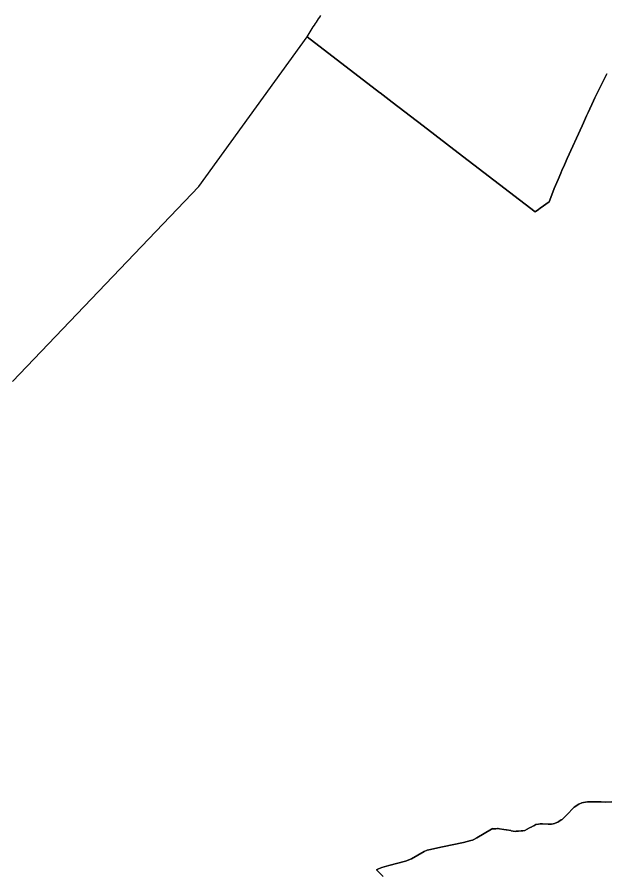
# Model space of a CAD drawing. Header units: inches. Extents: x 130170 to 284068, y 377793 to 804530.
# Drawn here: x 203724 to 206726, y 745505 to 749863 of the extents above; entities that cross this region are included whole.
import ezdxf

# ---------------------------------------------------------------- set-up
doc = ezdxf.new("R2010")
doc.units = ezdxf.units.IN
doc.header["$MEASUREMENT"] = 0
doc.layers.add('muni_il', color=7, linetype='Continuous')

msp = doc.modelspace()

# ---------------------------------------------------------------- linework, layer by layer
at = {"layer": 'muni_il'}
for points in [[(206731.9, 749572.9), (206714.8, 749540.2), (206701, 749513), (206697, 749505.1), (206692.4, 749495.8), (206670.4, 749450.7), (206663.3, 749435.6), (206635.4, 749375.9), (206628.2, 749360.2), (206611.4, 749323.2), (206604.6, 749308.3), (206529.1, 749142.1), (206515.6, 749109.8), (206502.1, 749081.1), (206496.4, 749067.6), (206482.3, 749035.2), (206463.4, 748989.1), (206444.8, 748943.1), (206436.5, 748920.2), (206391.4, 748888), (206383.5, 748882.3), (206382.7, 748881.7), (206366.5, 748870.4), (205972.2, 749171.1), (205793.8, 749308.2), (205636.8, 749428.8), (205574.9, 749476.3), (205571.5, 749479.1), (205202.2, 749762.5), (205207.3, 749771), (205212.7, 749779.4), (205218.2, 749787.7), (205223.6, 749796.1), (205229, 749804.4), (205234.4, 749812.8), (205239.8, 749821.2), (205245.2, 749829.5), (205250.6, 749837.9), (205256, 749846.2), (205261.4, 749854.6), (205266.8, 749862.9), (205272.3, 749871.3)], [(203700.5, 748005.8), (204650.4, 749000), (205202.2, 749762.5), (205571.5, 749479.1), (205574.9, 749476.3), (205636.8, 749428.8), (205793.8, 749308.2), (205972.2, 749171.1), (206366.5, 748870.4), (206382.7, 748881.7), (206383.5, 748882.3), (206391.4, 748888), (206436.5, 748920.2), (206444.8, 748943.1), (206463.4, 748989.1), (206482.3, 749035.2), (206496.4, 749067.6), (206502.1, 749081.1), (206515.6, 749109.8), (206529.1, 749142.1), (206604.6, 749308.3), (206611.4, 749323.2), (206628.2, 749360.2), (206635.4, 749375.9), (206663.3, 749435.6), (206670.4, 749450.7), (206692.4, 749495.8), (206697, 749505.1), (206701, 749513), (206714.8, 749540.2), (206731.9, 749572.9)], [(205590.1, 745481.9), (205561.3, 745510.2), (205556.1, 745515.2), (205566.1, 745519.7), (205584.3, 745526.4), (205595.7, 745530.3), (205619.5, 745536.6), (205704.5, 745558.9), (205735.5, 745570.6), (205799.6, 745608.6), (205814.5, 745615.9), (205822.8, 745617.4), (205892.8, 745632.2), (205999.4, 745654.6), (206038.2, 745664.6), (206045.8, 745667.2), (206052.3, 745669.5), (206068.5, 745677.6), (206142.2, 745722.8), (206147.4, 745725.9), (206147.4, 745724.8), (206149.9, 745724.7), (206164.9, 745725), (206173.6, 745725.2), (206177.4, 745725.2), (206184.4, 745724.2), (206205.8, 745720.8), (206217.1, 745718.9), (206220.3, 745718.4), (206240.8, 745715), (206243.8, 745714.5), (206252.8, 745713), (206263.6, 745711.2), (206268.1, 745711.6), (206276.6, 745712.3), (206280.8, 745712.7), (206294.2, 745713.9), (206302.4, 745714.6), (206312.5, 745715.5), (206336.8, 745728.7), (206347.9, 745734.6), (206350.6, 745736.1), (206358.3, 745740.3), (206368.6, 745745.9), (206382.4, 745748.7), (206391.5, 745749.2), (206403.6, 745749.4), (206431.7, 745747.4), (206449.7, 745748.5), (206457.7, 745749.6), (206463.7, 745751.3), (206476.5, 745756.3), (206481.9, 745758.3), (206487.2, 745761.3), (206498.7, 745769.3), (206503.8, 745772.6), (206525.7, 745793.2), (206564.7, 745834.8), (206588.9, 745849.2), (206603.1, 745856.2), (206612.2, 745858.9), (206622.1, 745860.7), (206632.3, 745862), (206667.1, 745861.6), (206702.1, 745861.2), (206725.4, 745860.8), (206756.4, 745861.6)], [(206756.4, 745861.6), (206725.4, 745860.8), (206702.1, 745861.2), (206667.1, 745861.6), (206632.3, 745862), (206622.1, 745860.7), (206612.2, 745858.9), (206603.1, 745856.2), (206588.9, 745849.2), (206564.7, 745834.8), (206525.7, 745793.2), (206503.8, 745772.6), (206498.7, 745769.3), (206487.2, 745761.3), (206481.9, 745758.3), (206476.5, 745756.3), (206463.7, 745751.3), (206457.7, 745749.6), (206449.7, 745748.5), (206431.7, 745747.4), (206403.6, 745749.4), (206391.5, 745749.2), (206382.4, 745748.7), (206368.6, 745745.9), (206358.3, 745740.3), (206350.6, 745736.1), (206347.9, 745734.6), (206336.8, 745728.7), (206312.5, 745715.5), (206302.4, 745714.6), (206294.2, 745713.9), (206280.8, 745712.7), (206276.6, 745712.3), (206268.1, 745711.6), (206263.6, 745711.2), (206252.8, 745713), (206243.8, 745714.5), (206240.8, 745715), (206220.3, 745718.4), (206217.1, 745718.9), (206205.8, 745720.8), (206184.4, 745724.2), (206177.4, 745725.2), (206173.6, 745725.2), (206164.9, 745725), (206149.9, 745724.7), (206147.4, 745724.8), (206147.4, 745725.9), (206142.2, 745722.8), (206068.5, 745677.6), (206052.3, 745669.5), (206045.8, 745667.2), (206038.2, 745664.6), (205999.4, 745654.6), (205892.8, 745632.2), (205822.8, 745617.4), (205814.5, 745615.9), (205799.6, 745608.6), (205735.5, 745570.6), (205704.5, 745558.9), (205619.5, 745536.6), (205595.7, 745530.3), (205584.3, 745526.4), (205566.1, 745519.7), (205556.1, 745515.2), (205561.3, 745510.2), (205590.1, 745481.9)]]:
    msp.add_lwpolyline(points, dxfattribs=at)

doc.saveas('drawing.dxf')
